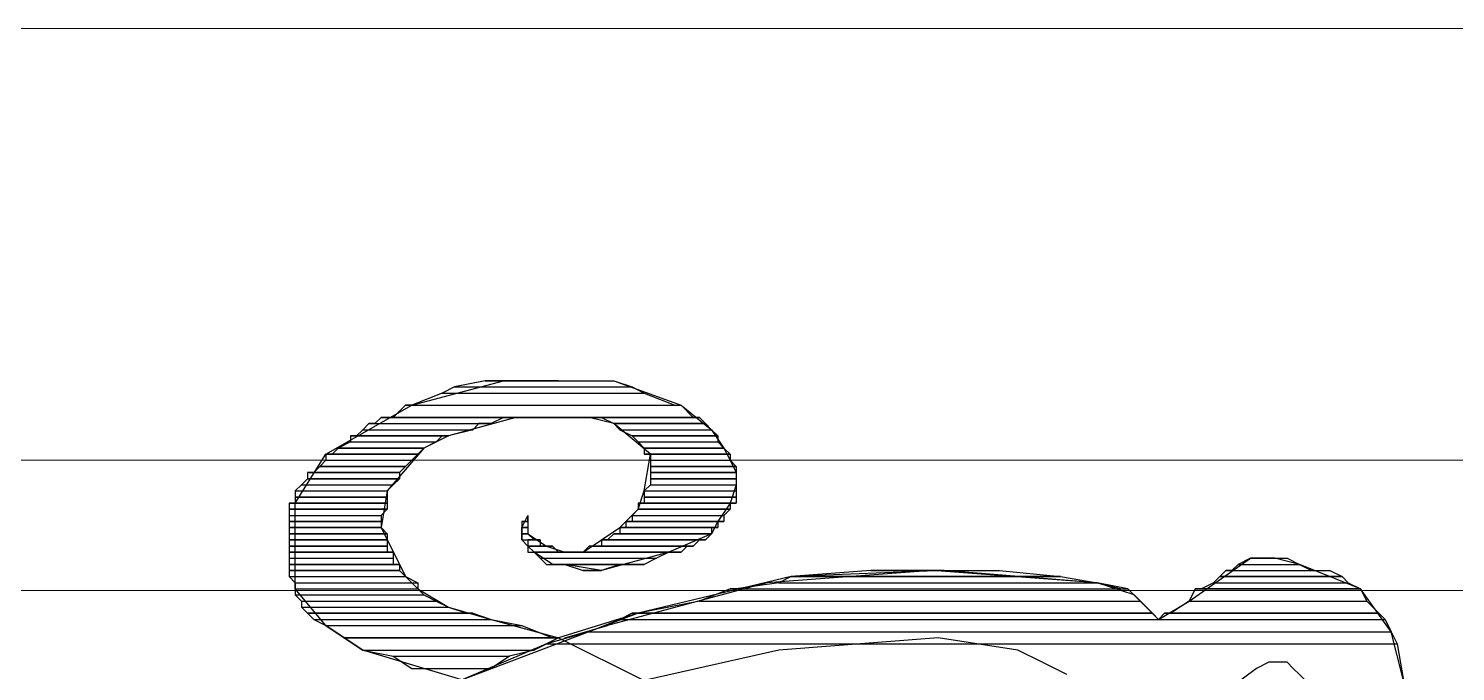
# Model space of a CAD drawing. Header units: millimetres. Extents: x 210628 to 232146, y -111309 to -91563.
# Drawn here: x 217866.45 to 217916.02, y -106372.3 to -106349.96 of the extents above; entities that cross this region are included whole.
import ezdxf

# ---------------------------------------------------------------- set-up
doc = ezdxf.new("R2010")
doc.units = ezdxf.units.MM
for name, color, linetype, lineweight in [('ahsap gor', 24, 'Continuous', 20), ('KP', 167, 'Continuous', 30), ('t_görünüş', 45, 'Continuous', 25), ('t_tarama', 253, 'Continuous', 5), ('ölçü', 251, 'Continuous', 5)]:
    doc.layers.add(name, color=color, linetype=linetype, lineweight=lineweight)

# ---------------------------------------------------------------- blocks, each defined once
blk = doc.blocks.new('logolutabela')
at = {"layer": 't_görünüş'}
for points in [[(287.13, 36.034), (281.455, 37.735), (279.753, 38.87), (278.334, 40.573), (278.334, 44.546), (279.753, 46.815), (283.726, 49.085), (287.981, 50.22), (293.088, 50.22), (296.209, 49.085), (297.628, 47.95), (298.195, 47.098), (298.479, 46.531), (298.763, 45.963), (298.763, 45.397), (298.479, 44.546), (297.912, 43.694), (297.628, 43.127), (295.641, 42.275), (292.52, 41.424), (290.819, 41.708), (290.251, 41.708), (289.4, 42.275), (289.116, 42.559), (288.832, 42.843), (288.832, 43.41), (289.116, 43.978), (289.116, 43.127), (289.967, 42.559), (290.819, 42.275), (291.67, 42.275), (293.371, 43.41), (294.223, 44.262), (294.506, 45.113), (294.79, 46.815), (293.088, 48.233), (291.954, 48.517), (288.548, 48.517), (285.427, 47.666), (284.292, 47.098), (282.59, 45.113), (282.307, 43.41), (283.442, 41.14), (284.008, 40.573), (285.427, 39.722), (287.413, 39.154), (290.535, 38.303), (294.506, 36.317)], [(285.143, 49.652), (283.726, 49.085), (295.925, 49.085)], [(285.711, 49.936), (285.143, 49.652), (294.506, 49.652)], [(285.143, 49.652), (294.506, 49.652), (295.925, 49.085)], [(287.13, 50.22), (285.711, 49.936), (293.939, 49.936)], [(285.711, 49.936), (293.939, 49.936), (294.506, 49.652)], [(287.981, 50.22), (287.13, 50.22), (293.088, 50.22)], [(287.13, 50.22), (293.088, 50.22), (293.939, 49.936)], [(290.535, 50.22), (287.981, 50.22), (291.102, 50.22)], [(287.981, 50.22), (293.088, 50.22)], [(283.442, 49.085), (282.874, 48.517), (296.776, 48.517)], [(283.726, 49.085), (283.442, 49.085), (296.209, 49.085)], [(283.442, 49.085), (296.209, 49.085), (296.776, 48.517)], [(283.726, 49.085), (296.209, 49.085)], [(282.307, 48.517), (282.023, 48.233), (287.413, 48.233)], [(282.59, 48.517), (282.307, 48.517), (287.981, 48.517)], [(282.307, 48.517), (287.981, 48.517), (287.413, 48.233)], [(282.874, 48.517), (282.59, 48.517), (288.548, 48.517)], [(282.59, 48.517), (288.548, 48.517), (288.265, 48.517)], [(282.59, 48.517), (288.265, 48.517), (287.981, 48.517)], [(288.548, 48.517), (296.776, 48.517)], [(291.954, 48.517), (297.06, 48.517)], [(291.954, 48.517), (297.06, 48.517)], [(292.236, 48.517), (297.06, 48.517)], [(292.52, 48.517), (293.088, 48.233), (297.344, 48.233)], [(292.52, 48.517), (297.06, 48.517), (297.344, 48.233)], [(281.172, 47.666), (280.888, 47.666), (285.143, 47.666)], [(280.888, 47.666), (280.888, 47.382), (284.86, 47.382)], [(280.888, 47.666), (285.143, 47.666), (284.86, 47.382)], [(281.455, 47.95), (281.172, 47.666), (285.427, 47.666)], [(281.172, 47.666), (285.427, 47.666), (285.143, 47.666)], [(281.739, 48.233), (281.455, 47.95), (286.562, 47.95)], [(281.455, 47.95), (286.562, 47.95), (285.427, 47.666)], [(282.023, 48.233), (281.739, 48.233), (286.846, 48.233)], [(281.739, 48.233), (286.846, 48.233), (286.562, 47.95)], [(282.023, 48.233), (287.413, 48.233), (286.846, 48.233)], [(293.088, 48.233), (293.371, 47.95), (297.628, 47.95)], [(293.088, 48.233), (297.344, 48.233), (297.628, 47.95)], [(293.371, 47.95), (293.939, 47.666), (297.912, 47.666)], [(293.371, 47.95), (297.628, 47.95), (297.912, 47.666)], [(293.939, 47.666), (294.223, 47.382), (297.912, 47.382)], [(293.939, 47.666), (297.912, 47.666), (297.912, 47.382)], [(280.32, 47.098), (280.037, 46.815), (284.008, 46.815)], [(280.888, 47.382), (280.32, 47.098), (284.292, 47.098)], [(280.32, 47.098), (284.292, 47.098), (284.008, 46.815)], [(280.888, 47.382), (284.86, 47.382), (284.292, 47.098)], [(294.223, 47.382), (294.506, 47.098), (298.195, 47.098)], [(294.223, 47.382), (297.912, 47.382), (298.195, 47.098)], [(294.506, 47.098), (294.506, 46.815), (298.479, 46.815)], [(294.506, 47.098), (298.195, 47.098), (298.479, 46.815)], [(279.753, 46.531), (279.469, 46.247), (283.442, 46.247)], [(280.037, 46.815), (279.753, 46.815), (284.008, 46.815)], [(279.753, 46.815), (279.753, 46.531), (283.726, 46.531)], [(279.753, 46.815), (284.008, 46.815), (283.726, 46.531)], [(279.753, 46.531), (283.726, 46.531), (283.442, 46.247)], [(294.506, 46.815), (298.479, 46.815)], [(294.79, 46.815), (294.79, 46.531), (298.479, 46.531)], [(294.79, 46.815), (298.479, 46.815), (298.479, 46.531)], [(294.79, 46.531), (294.79, 46.247), (298.763, 46.247)], [(294.79, 46.531), (298.479, 46.531), (298.763, 46.247)], [(278.902, 45.679), (278.618, 45.397), (282.874, 45.397)], [(279.185, 45.963), (278.902, 45.963), (283.158, 45.963)], [(278.902, 45.963), (278.902, 45.679), (283.158, 45.679)], [(278.902, 45.963), (283.158, 45.963), (283.158, 45.679)], [(278.902, 45.679), (283.158, 45.679), (282.874, 45.397)], [(279.469, 46.247), (279.185, 45.963), (283.158, 45.963)], [(279.469, 46.247), (283.442, 46.247), (283.158, 45.963)], [(294.79, 46.247), (294.79, 45.963), (298.763, 45.963)], [(294.79, 46.247), (298.763, 46.247), (298.763, 45.963)], [(294.79, 45.963), (294.79, 45.679), (298.763, 45.679)], [(294.79, 45.963), (298.763, 45.963), (298.763, 45.679)], [(294.79, 45.679), (294.79, 45.397), (298.763, 45.397)], [(294.79, 45.679), (298.763, 45.679), (298.763, 45.397)], [(278.618, 45.397), (278.334, 45.113), (282.59, 45.113)], [(278.334, 45.113), (278.334, 44.829), (282.59, 44.829)], [(278.334, 45.113), (282.59, 45.113), (282.59, 44.829)], [(278.618, 45.397), (282.874, 45.397), (282.59, 45.113)], [(294.79, 45.397), (294.506, 45.113), (298.763, 45.113)], [(294.506, 45.113), (294.506, 44.829), (298.763, 44.829)], [(294.506, 45.113), (298.763, 45.113), (298.763, 44.829)], [(294.79, 45.397), (298.763, 45.397), (298.763, 45.113)], [(278.334, 44.546), (278.05, 44.546), (282.59, 44.546)], [(278.05, 44.546), (278.05, 44.262), (282.59, 44.262)], [(278.05, 44.546), (282.59, 44.546), (282.59, 44.262)], [(278.334, 44.829), (278.334, 44.546), (282.59, 44.546)], [(278.334, 44.829), (282.59, 44.829), (282.59, 44.546)], [(294.506, 44.546), (294.223, 44.546), (298.479, 44.546)], [(294.223, 44.546), (294.223, 44.262), (298.479, 44.262)], [(294.223, 44.546), (298.479, 44.546), (298.479, 44.262)], [(294.506, 44.829), (294.506, 44.546), (298.763, 44.546)], [(294.506, 44.829), (298.763, 44.829), (298.763, 44.546)], [(294.506, 44.546), (298.763, 44.546), (298.479, 44.546)], [(278.05, 44.262), (278.05, 43.978), (282.307, 43.978)], [(278.05, 44.262), (282.59, 44.262), (282.307, 43.978)], [(278.05, 43.978), (278.05, 43.694), (282.307, 43.694)], [(278.05, 43.978), (282.307, 43.978), (282.307, 43.694)], [(278.05, 43.694), (278.05, 43.41), (282.307, 43.41)], [(278.05, 43.694), (282.307, 43.694), (282.307, 43.41)], [(288.832, 43.694), (288.832, 43.41), (289.116, 43.41)], [(288.832, 43.694), (289.116, 43.694), (289.116, 43.41)], [(289.116, 43.694), (289.116, 43.694)], [(289.116, 43.694), (289.116, 43.694)], [(289.116, 43.694), (289.116, 43.694)], [(289.116, 43.694), (289.116, 43.694)], [(289.116, 43.694), (289.116, 43.694)], [(289.116, 43.694), (289.116, 43.694)], [(289.116, 43.694), (289.116, 43.694)], [(289.116, 43.694), (289.116, 43.694)], [(289.116, 43.694), (289.116, 43.694)], [(293.939, 43.694), (293.655, 43.694), (297.912, 43.694)], [(293.655, 43.694), (293.655, 43.41), (297.912, 43.41)], [(293.655, 43.694), (297.912, 43.694), (297.912, 43.41)], [(294.223, 44.262), (293.939, 43.978), (298.195, 43.978)], [(293.939, 43.978), (293.939, 43.694), (298.195, 43.694)], [(293.939, 43.978), (298.195, 43.978), (298.195, 43.694)], [(293.939, 43.694), (298.195, 43.694), (297.912, 43.694)], [(294.223, 44.262), (298.479, 44.262), (298.195, 43.978)], [(278.05, 43.41), (278.05, 43.127), (282.59, 43.127)], [(278.05, 43.41), (282.307, 43.41), (282.59, 43.127)], [(278.05, 43.127), (278.05, 42.843), (282.59, 42.843)], [(278.05, 43.127), (282.59, 43.127), (282.59, 42.843)], [(288.832, 43.41), (288.832, 43.127), (289.116, 43.127)], [(288.832, 43.41), (289.116, 43.41), (289.116, 43.127)], [(288.832, 43.127), (288.832, 42.843), (289.4, 42.843)], [(288.832, 43.127), (289.116, 43.127), (289.4, 42.843)], [(293.088, 43.127), (292.804, 42.843), (297.344, 42.843)], [(293.371, 43.127), (293.088, 43.127), (297.628, 43.127)], [(293.088, 43.127), (297.628, 43.127), (297.344, 42.843)], [(293.655, 43.41), (293.371, 43.41), (297.628, 43.41)], [(293.371, 43.41), (293.371, 43.127), (297.628, 43.127)], [(293.371, 43.41), (297.628, 43.41), (297.628, 43.127)], [(293.655, 43.41), (297.912, 43.41), (297.628, 43.41)], [(278.05, 42.843), (278.05, 42.559), (282.59, 42.559)], [(278.05, 42.843), (282.59, 42.843), (282.59, 42.559)], [(278.05, 42.559), (278.05, 42.275), (282.59, 42.275)], [(278.05, 42.559), (282.59, 42.559), (282.59, 42.275)], [(288.832, 42.843), (289.683, 42.843)], [(288.832, 42.843), (289.683, 42.843)], [(289.116, 42.843), (289.116, 42.559), (289.683, 42.559)], [(289.116, 42.843), (289.683, 42.843), (289.683, 42.559)], [(289.116, 42.559), (289.967, 42.559)], [(289.116, 42.559), (290.251, 42.559)], [(289.116, 42.559), (289.116, 42.275), (290.535, 42.275)], [(289.116, 42.559), (290.251, 42.559), (290.535, 42.275)], [(291.954, 42.559), (291.67, 42.275), (296.209, 42.275)], [(292.236, 42.559), (291.954, 42.559), (296.493, 42.559)], [(291.954, 42.559), (296.493, 42.559), (296.209, 42.275)], [(292.52, 42.559), (292.236, 42.559), (296.776, 42.559)], [(292.236, 42.559), (296.776, 42.559), (296.493, 42.559)], [(292.804, 42.843), (292.52, 42.843), (297.06, 42.843)], [(292.52, 42.843), (292.52, 42.559), (296.776, 42.559)], [(292.52, 42.843), (297.06, 42.843), (296.776, 42.559)], [(292.804, 42.843), (297.344, 42.843), (297.06, 42.843)], [(278.05, 42.275), (282.874, 42.275)], [(278.05, 42.275), (278.05, 41.992), (282.874, 41.992)], [(278.05, 42.275), (282.874, 42.275), (282.874, 41.992)], [(278.05, 41.992), (278.05, 41.708), (282.874, 41.708)], [(278.05, 41.992), (282.874, 41.992), (282.874, 41.708)], [(278.05, 41.708), (283.158, 41.708)], [(278.05, 41.708), (278.05, 41.424), (283.158, 41.424)], [(278.05, 41.708), (283.158, 41.708), (283.158, 41.424)], [(289.116, 42.275), (290.819, 42.275)], [(289.116, 42.275), (290.819, 42.275)], [(289.4, 42.275), (291.386, 42.275)], [(289.4, 42.275), (296.209, 42.275), (295.925, 42.275)], [(289.4, 42.275), (295.925, 42.275), (295.641, 42.275)], [(289.4, 42.275), (289.683, 41.992), (295.074, 41.992)], [(289.4, 42.275), (295.641, 42.275), (295.074, 41.992)], [(289.683, 41.992), (289.967, 41.708), (294.506, 41.708)], [(289.683, 41.992), (295.074, 41.992), (294.506, 41.708)], [(289.967, 41.708), (294.223, 41.708)], [(289.967, 41.708), (294.506, 41.708), (294.223, 41.708)], [(290.535, 41.708), (294.223, 41.708), (293.939, 41.708)], [(290.535, 41.708), (293.371, 41.708)], [(290.535, 41.708), (293.939, 41.708), (293.371, 41.708)], [(290.819, 41.708), (291.67, 41.424), (292.52, 41.424)], [(290.819, 41.708), (293.371, 41.708), (292.52, 41.424)], [(291.67, 42.275), (291.386, 42.275), (296.209, 42.275)], [(318.055, 39.438), (318.339, 39.154), (319.758, 40.005), (322.596, 41.992)], [(318.055, 39.438), (318.339, 39.154), (319.758, 40.005), (322.596, 41.992)], [(318.339, 39.154), (319.758, 40.005), (322.596, 41.992)], [(322.028, 41.708), (321.744, 41.424), (325.432, 41.424)], [(322.596, 41.992), (322.028, 41.708), (324.866, 41.708)], [(322.028, 41.708), (324.866, 41.708), (325.432, 41.424)], [(323.731, 41.992), (322.596, 41.992), (324.298, 41.992)], [(322.596, 41.992), (324.298, 41.992), (324.866, 41.708)], [(324.866, 41.708), (323.731, 41.992), (322.596, 41.992)], [(324.866, 41.708), (323.731, 41.992), (322.596, 41.992)], [(324.866, 41.708), (323.731, 41.992), (322.596, 41.992)], [(327.702, 40.573), (324.866, 41.708)], [(327.702, 40.573), (324.866, 41.708)], [(327.702, 40.573), (324.866, 41.708)], [(278.05, 41.424), (278.05, 41.14), (283.442, 41.14)], [(278.05, 41.424), (283.158, 41.424), (283.442, 41.14)], [(278.05, 41.14), (278.334, 40.857), (284.008, 40.857)], [(278.05, 41.14), (283.442, 41.14), (284.008, 40.857)], [(315.503, 40.857), (307.842, 41.424), (300.182, 40.857), (292.804, 38.87)], [(315.503, 40.857), (308.41, 41.424), (301.316, 41.14), (294.223, 39.438)], [(315.503, 40.857), (308.41, 41.424), (301.316, 41.14), (294.223, 39.438)], [(301.316, 41.14), (300.748, 40.857), (315.503, 40.857)], [(305.005, 41.424), (301.316, 41.14), (313.8, 41.14)], [(301.316, 41.14), (313.8, 41.14), (315.503, 40.857)], [(308.41, 41.424), (305.005, 41.424), (310.962, 41.424)], [(305.005, 41.424), (310.962, 41.424), (313.8, 41.14)], [(321.177, 41.14), (320.893, 40.857), (327.135, 40.857)], [(321.461, 41.424), (321.177, 41.14), (326.851, 41.14)], [(321.177, 41.14), (326.851, 41.14), (327.135, 40.857)], [(321.744, 41.424), (321.461, 41.424), (326.284, 41.424)], [(321.461, 41.424), (326.284, 41.424), (326.851, 41.14)], [(321.744, 41.424), (326.284, 41.424)], [(278.334, 40.857), (278.334, 40.573), (284.008, 40.573)], [(278.334, 40.857), (284.008, 40.857), (284.008, 40.573)], [(278.334, 40.573), (278.334, 40.289), (284.292, 40.289)], [(278.334, 40.573), (284.008, 40.573), (284.292, 40.289)], [(298.479, 40.573), (297.06, 40.005), (317.488, 40.005)], [(298.763, 40.573), (298.479, 40.573), (316.92, 40.573)], [(298.479, 40.573), (316.92, 40.573), (317.488, 40.005)], [(300.748, 40.857), (298.763, 40.573), (316.638, 40.573)], [(298.763, 40.573), (316.92, 40.573)], [(300.748, 40.857), (315.503, 40.857), (316.638, 40.573)], [(318.055, 39.438), (316.92, 40.573), (315.503, 40.857)], [(318.055, 39.438), (316.92, 40.573), (315.503, 40.857)], [(318.339, 39.154), (317.204, 40.289), (315.503, 40.857)], [(320.042, 40.573), (319.758, 40.005), (327.986, 40.005)], [(320.326, 40.573), (320.042, 40.573), (327.702, 40.573)], [(320.042, 40.573), (327.702, 40.573), (327.986, 40.005)], [(320.893, 40.857), (320.326, 40.573), (327.702, 40.573)], [(320.893, 40.857), (327.135, 40.857), (327.702, 40.573)], [(329.689, 36.317), (329.121, 38.586), (327.702, 40.573)], [(329.689, 36.317), (329.121, 38.586), (327.702, 40.573)], [(329.689, 36.317), (329.121, 38.586), (327.702, 40.573)], [(278.334, 40.289), (278.618, 40.005), (284.86, 40.005)], [(278.334, 40.289), (284.292, 40.289), (284.86, 40.005)], [(278.618, 40.005), (278.618, 39.722), (285.427, 39.722)], [(278.618, 40.005), (284.86, 40.005), (285.427, 39.722)], [(278.618, 39.722), (278.902, 39.438), (286.278, 39.438)], [(278.618, 39.722), (285.427, 39.722), (286.278, 39.438)], [(297.06, 40.005), (294.223, 39.438), (318.055, 39.438)], [(297.06, 40.005), (317.488, 40.005), (318.055, 39.438)], [(319.758, 40.005), (318.907, 39.438), (328.554, 39.438)], [(319.758, 40.005), (327.986, 40.005), (328.554, 39.438)], [(278.902, 39.438), (286.562, 39.438)], [(278.902, 39.438), (279.185, 39.154), (287.413, 39.154)], [(278.902, 39.438), (286.562, 39.438), (287.413, 39.154)], [(279.185, 39.154), (279.753, 38.87), (288.832, 38.87)], [(279.185, 39.154), (287.413, 39.154), (288.832, 38.87)], [(294.223, 39.438), (285.995, 36.317)], [(294.223, 39.438), (290.535, 38.303)], [(293.371, 39.154), (291.954, 38.586), (329.121, 38.586)], [(293.939, 39.438), (293.371, 39.154), (318.339, 39.154)], [(293.371, 39.154), (328.837, 39.154), (329.121, 38.586)], [(294.223, 39.438), (293.939, 39.438), (318.055, 39.438)], [(293.939, 39.438), (318.055, 39.438), (318.339, 39.154)], [(318.623, 39.438), (318.339, 39.154), (328.837, 39.154)], [(318.907, 39.438), (318.623, 39.438), (328.554, 39.438)], [(318.623, 39.438), (328.554, 39.438), (328.837, 39.154)], [(279.753, 38.87), (280.604, 38.303), (290.251, 38.303)], [(279.753, 38.87), (288.832, 38.87), (290.251, 38.303)], [(291.954, 38.586), (289.967, 38.019), (329.405, 38.019)], [(290.819, 38.303), (292.804, 38.87)], [(291.954, 38.586), (329.121, 38.586), (329.405, 38.019)], [(314.084, 36.601), (312.949, 37.169), (311.814, 37.735), (308.126, 38.303), (300.748, 37.735), (294.506, 36.317)], [(280.604, 38.303), (290.535, 38.303)], [(280.604, 38.303), (281.455, 37.735), (289.4, 37.735)], [(280.604, 38.303), (290.535, 38.303), (289.4, 37.735)], [(281.455, 37.735), (282.874, 37.453), (288.265, 37.453)], [(281.455, 37.735), (289.4, 37.735), (288.265, 37.453)], [(289.967, 38.019), (285.995, 36.317), (329.689, 36.317)], [(289.967, 38.019), (329.405, 38.019), (329.689, 36.317)], [(282.874, 37.453), (283.726, 36.885), (287.413, 36.885)], [(282.874, 37.453), (288.265, 37.453), (287.413, 36.885)], [(322.879, 36.885), (321.744, 36.034), (320.609, 34.331), (320.609, 34.047), (321.461, 27.238), (324.014, 30.642), (325.148, 32.629), (325.432, 34.331), (325.432, 35.75), (325.148, 36.317), (324.866, 36.601), (324.582, 36.885), (324.298, 37.169), (323.447, 37.169), (322.879, 36.885)], [(283.726, 36.885), (287.413, 36.885), (285.995, 36.317)]]:
    blk.add_lwpolyline(points, dxfattribs=at)
for points, knots in [([(282.59, 48.517), (282.59, 48.517), (288.265, 48.517), (288.265, 48.517), (288.265, 48.517), (282.59, 48.517), (282.59, 48.517)], [0, 0, 0, 0, 1, 1, 1, 2, 2, 2, 2]), ([(282.874, 48.517), (282.874, 48.517), (288.548, 48.517), (288.548, 48.517), (288.548, 48.517), (282.874, 48.517), (282.874, 48.517)], [0, 0, 0, 0, 1, 1, 1, 2, 2, 2, 2]), ([(288.548, 48.517), (288.548, 48.517), (296.776, 48.517), (296.776, 48.517), (296.776, 48.517), (288.548, 48.517), (288.548, 48.517)], [0, 0, 0, 0, 1, 1, 1, 2, 2, 2, 2]), ([(292.236, 48.517), (292.236, 48.517), (297.06, 48.517), (297.06, 48.517), (297.06, 48.517), (292.236, 48.517), (292.236, 48.517)], [0, 0, 0, 0, 1, 1, 1, 2, 2, 2, 2]), ([(281.172, 47.666), (281.172, 47.666), (285.427, 47.666), (285.427, 47.666), (285.427, 47.666), (281.172, 47.666), (281.172, 47.666)], [0, 0, 0, 0, 1, 1, 1, 2, 2, 2, 2]), ([(281.172, 47.666), (281.172, 47.666), (285.427, 47.666), (285.427, 47.666), (285.427, 47.666), (281.172, 47.666), (281.172, 47.666)], [0, 0, 0, 0, 1, 1, 1, 2, 2, 2, 2]), ([(293.088, 48.233), (293.088, 48.233), (297.344, 48.233), (297.344, 48.233), (297.344, 48.233), (293.088, 48.233), (293.088, 48.233)], [0, 0, 0, 0, 1, 1, 1, 2, 2, 2, 2]), ([(293.088, 48.233), (293.088, 48.233), (297.344, 48.233), (297.344, 48.233), (297.344, 48.233), (293.088, 48.233), (293.088, 48.233)], [0, 0, 0, 0, 1, 1, 1, 2, 2, 2, 2]), ([(293.939, 47.666), (293.939, 47.666), (297.912, 47.666), (297.912, 47.666), (297.912, 47.666), (293.939, 47.666), (293.939, 47.666)], [0, 0, 0, 0, 1, 1, 1, 2, 2, 2, 2]), ([(293.939, 47.666), (293.939, 47.666), (297.912, 47.666), (297.912, 47.666), (297.912, 47.666), (293.939, 47.666), (293.939, 47.666)], [0, 0, 0, 0, 1, 1, 1, 2, 2, 2, 2]), ([(293.939, 47.666), (293.939, 47.666), (297.912, 47.666), (297.912, 47.666), (297.912, 47.666), (293.939, 47.666), (293.939, 47.666)], [0, 0, 0, 0, 1, 1, 1, 2, 2, 2, 2]), ([(293.939, 47.666), (293.939, 47.666), (297.912, 47.666), (297.912, 47.666), (297.912, 47.666), (293.939, 47.666), (293.939, 47.666)], [0, 0, 0, 0, 1, 1, 1, 2, 2, 2, 2]), ([(280.32, 47.098), (280.32, 47.098), (284.292, 47.098), (284.292, 47.098), (284.292, 47.098), (280.32, 47.098), (280.32, 47.098)], [0, 0, 0, 0, 1, 1, 1, 2, 2, 2, 2]), ([(280.32, 47.098), (280.32, 47.098), (284.292, 47.098), (284.292, 47.098), (284.292, 47.098), (280.32, 47.098), (280.32, 47.098)], [0, 0, 0, 0, 1, 1, 1, 2, 2, 2, 2]), ([(294.506, 47.098), (294.506, 47.098), (298.195, 47.098), (298.195, 47.098), (298.195, 47.098), (294.506, 47.098), (294.506, 47.098)], [0, 0, 0, 0, 1, 1, 1, 2, 2, 2, 2]), ([(294.506, 47.098), (294.506, 47.098), (298.195, 47.098), (298.195, 47.098), (298.195, 47.098), (294.506, 47.098), (294.506, 47.098)], [0, 0, 0, 0, 1, 1, 1, 2, 2, 2, 2]), ([(280.037, 46.815), (280.037, 46.815), (284.008, 46.815), (284.008, 46.815), (284.008, 46.815), (280.037, 46.815), (280.037, 46.815)], [0, 0, 0, 0, 1, 1, 1, 2, 2, 2, 2]), ([(280.037, 46.815), (280.037, 46.815), (284.008, 46.815), (284.008, 46.815), (284.008, 46.815), (280.037, 46.815), (280.037, 46.815)], [0, 0, 0, 0, 1, 1, 1, 2, 2, 2, 2]), ([(280.037, 46.815), (280.037, 46.815), (284.008, 46.815), (284.008, 46.815), (284.008, 46.815), (280.037, 46.815), (280.037, 46.815)], [0, 0, 0, 0, 1, 1, 1, 2, 2, 2, 2]), ([(294.506, 46.815), (294.506, 46.815), (298.479, 46.815), (298.479, 46.815), (298.479, 46.815), (294.506, 46.815), (294.506, 46.815)], [0, 0, 0, 0, 1, 1, 1, 2, 2, 2, 2]), ([(294.79, 46.815), (294.79, 46.815), (298.479, 46.815), (298.479, 46.815), (298.479, 46.815), (294.79, 46.815), (294.79, 46.815)], [0, 0, 0, 0, 1, 1, 1, 2, 2, 2, 2]), ([(294.79, 46.815), (294.79, 46.815), (298.479, 46.815), (298.479, 46.815), (298.479, 46.815), (294.79, 46.815), (294.79, 46.815)], [0, 0, 0, 0, 1, 1, 1, 2, 2, 2, 2]), ([(278.902, 45.679), (278.902, 45.679), (283.158, 45.679), (283.158, 45.679), (283.158, 45.679), (278.902, 45.679), (278.902, 45.679)], [0, 0, 0, 0, 1, 1, 1, 2, 2, 2, 2]), ([(278.902, 45.679), (278.902, 45.679), (283.158, 45.679), (283.158, 45.679), (283.158, 45.679), (278.902, 45.679), (278.902, 45.679)], [0, 0, 0, 0, 1, 1, 1, 2, 2, 2, 2]), ([(279.185, 45.963), (279.185, 45.963), (283.158, 45.963), (283.158, 45.963), (283.158, 45.963), (279.185, 45.963), (279.185, 45.963)], [0, 0, 0, 0, 1, 1, 1, 2, 2, 2, 2]), ([(279.469, 46.247), (279.469, 46.247), (283.442, 46.247), (283.442, 46.247), (283.442, 46.247), (279.469, 46.247), (279.469, 46.247)], [0, 0, 0, 0, 1, 1, 1, 2, 2, 2, 2]), ([(279.469, 46.247), (279.469, 46.247), (283.442, 46.247), (283.442, 46.247), (283.442, 46.247), (279.469, 46.247), (279.469, 46.247)], [0, 0, 0, 0, 1, 1, 1, 2, 2, 2, 2]), ([(294.79, 46.247), (294.79, 46.247), (298.763, 46.247), (298.763, 46.247), (298.763, 46.247), (294.79, 46.247), (294.79, 46.247)], [0, 0, 0, 0, 1, 1, 1, 2, 2, 2, 2]), ([(294.79, 46.247), (294.79, 46.247), (298.763, 46.247), (298.763, 46.247), (298.763, 46.247), (294.79, 46.247), (294.79, 46.247)], [0, 0, 0, 0, 1, 1, 1, 2, 2, 2, 2]), ([(294.79, 45.963), (294.79, 45.963), (298.763, 45.963), (298.763, 45.963), (298.763, 45.963), (294.79, 45.963), (294.79, 45.963)], [0, 0, 0, 0, 1, 1, 1, 2, 2, 2, 2]), ([(294.79, 45.963), (294.79, 45.963), (298.763, 45.963), (298.763, 45.963), (298.763, 45.963), (294.79, 45.963), (294.79, 45.963)], [0, 0, 0, 0, 1, 1, 1, 2, 2, 2, 2]), ([(294.79, 45.679), (294.79, 45.679), (298.763, 45.679), (298.763, 45.679), (298.763, 45.679), (294.79, 45.679), (294.79, 45.679)], [0, 0, 0, 0, 1, 1, 1, 2, 2, 2, 2]), ([(294.79, 45.679), (294.79, 45.679), (298.763, 45.679), (298.763, 45.679), (298.763, 45.679), (294.79, 45.679), (294.79, 45.679)], [0, 0, 0, 0, 1, 1, 1, 2, 2, 2, 2]), ([(278.334, 44.829), (278.334, 44.829), (282.59, 44.829), (282.59, 44.829), (282.59, 44.829), (278.334, 44.829), (278.334, 44.829)], [0, 0, 0, 0, 1, 1, 1, 2, 2, 2, 2]), ([(278.334, 44.829), (278.334, 44.829), (282.59, 44.829), (282.59, 44.829), (282.59, 44.829), (278.334, 44.829), (278.334, 44.829)], [0, 0, 0, 0, 1, 1, 1, 2, 2, 2, 2]), ([(278.334, 44.829), (278.334, 44.829), (282.59, 44.829), (282.59, 44.829), (282.59, 44.829), (278.334, 44.829), (278.334, 44.829)], [0, 0, 0, 0, 1, 1, 1, 2, 2, 2, 2]), ([(278.334, 44.829), (278.334, 44.829), (282.59, 44.829), (282.59, 44.829), (282.59, 44.829), (278.334, 44.829), (278.334, 44.829)], [0, 0, 0, 0, 1, 1, 1, 2, 2, 2, 2]), ([(278.334, 44.546), (278.334, 44.546), (282.59, 44.546), (282.59, 44.546), (282.59, 44.546), (278.334, 44.546), (278.334, 44.546)], [0, 0, 0, 0, 1, 1, 1, 2, 2, 2, 2]), ([(278.334, 44.546), (278.334, 44.546), (282.59, 44.546), (282.59, 44.546), (282.59, 44.546), (278.334, 44.546), (278.334, 44.546)], [0, 0, 0, 0, 1, 1, 1, 2, 2, 2, 2]), ([(278.334, 44.546), (278.334, 44.546), (282.59, 44.546), (282.59, 44.546), (282.59, 44.546), (278.334, 44.546), (278.334, 44.546)], [0, 0, 0, 0, 1, 1, 1, 2, 2, 2, 2]), ([(294.506, 44.829), (294.506, 44.829), (298.763, 44.829), (298.763, 44.829), (298.763, 44.829), (294.506, 44.829), (294.506, 44.829)], [0, 0, 0, 0, 1, 1, 1, 2, 2, 2, 2]), ([(294.506, 44.829), (294.506, 44.829), (298.763, 44.829), (298.763, 44.829), (298.763, 44.829), (294.506, 44.829), (294.506, 44.829)], [0, 0, 0, 0, 1, 1, 1, 2, 2, 2, 2]), ([(294.506, 44.829), (294.506, 44.829), (298.763, 44.829), (298.763, 44.829), (298.763, 44.829), (294.506, 44.829), (294.506, 44.829)], [0, 0, 0, 0, 1, 1, 1, 2, 2, 2, 2]), ([(294.506, 44.829), (294.506, 44.829), (298.763, 44.829), (298.763, 44.829), (298.763, 44.829), (294.506, 44.829), (294.506, 44.829)], [0, 0, 0, 0, 1, 1, 1, 2, 2, 2, 2]), ([(294.506, 44.546), (294.506, 44.546), (298.479, 44.546), (298.479, 44.546), (298.479, 44.546), (294.506, 44.546), (294.506, 44.546)], [0, 0, 0, 0, 1, 1, 1, 2, 2, 2, 2]), ([(294.506, 44.546), (294.506, 44.546), (298.479, 44.546), (298.479, 44.546), (298.479, 44.546), (294.506, 44.546), (294.506, 44.546)], [0, 0, 0, 0, 1, 1, 1, 2, 2, 2, 2]), ([(278.05, 44.262), (278.05, 44.262), (282.59, 44.262), (282.59, 44.262), (282.59, 44.262), (278.05, 44.262), (278.05, 44.262)], [0, 0, 0, 0, 1, 1, 1, 2, 2, 2, 2]), ([(278.05, 44.262), (278.05, 44.262), (282.59, 44.262), (282.59, 44.262), (282.59, 44.262), (278.05, 44.262), (278.05, 44.262)], [0, 0, 0, 0, 1, 1, 1, 2, 2, 2, 2]), ([(278.05, 44.262), (278.05, 44.262), (282.59, 44.262), (282.59, 44.262), (282.59, 44.262), (278.05, 44.262), (278.05, 44.262)], [0, 0, 0, 0, 1, 1, 1, 2, 2, 2, 2]), ([(278.05, 44.262), (278.05, 44.262), (282.59, 44.262), (282.59, 44.262), (282.59, 44.262), (278.05, 44.262), (278.05, 44.262)], [0, 0, 0, 0, 1, 1, 1, 2, 2, 2, 2]), ([(278.05, 43.694), (278.05, 43.694), (282.307, 43.694), (282.307, 43.694), (282.307, 43.694), (278.05, 43.694), (278.05, 43.694)], [0, 0, 0, 0, 1, 1, 1, 2, 2, 2, 2]), ([(278.05, 43.694), (278.05, 43.694), (282.307, 43.694), (282.307, 43.694), (282.307, 43.694), (278.05, 43.694), (278.05, 43.694)], [0, 0, 0, 0, 1, 1, 1, 2, 2, 2, 2]), ([(278.05, 43.694), (278.05, 43.694), (282.307, 43.694), (282.307, 43.694), (282.307, 43.694), (278.05, 43.694), (278.05, 43.694)], [0, 0, 0, 0, 1, 1, 1, 2, 2, 2, 2]), ([(278.05, 43.694), (278.05, 43.694), (282.307, 43.694), (282.307, 43.694), (282.307, 43.694), (278.05, 43.694), (278.05, 43.694)], [0, 0, 0, 0, 1, 1, 1, 2, 2, 2, 2]), ([(278.05, 43.694), (278.05, 43.694), (282.307, 43.694), (282.307, 43.694), (282.307, 43.694), (278.05, 43.694), (278.05, 43.694)], [0, 0, 0, 0, 1, 1, 1, 2, 2, 2, 2]), ([(278.05, 43.694), (278.05, 43.694), (282.307, 43.694), (282.307, 43.694), (282.307, 43.694), (278.05, 43.694), (278.05, 43.694)], [0, 0, 0, 0, 1, 1, 1, 2, 2, 2, 2]), ([(278.05, 43.694), (278.05, 43.694), (282.307, 43.694), (282.307, 43.694), (282.307, 43.694), (278.05, 43.694), (278.05, 43.694)], [0, 0, 0, 0, 1, 1, 1, 2, 2, 2, 2]), ([(278.05, 43.694), (278.05, 43.694), (282.307, 43.694), (282.307, 43.694), (282.307, 43.694), (278.05, 43.694), (278.05, 43.694)], [0, 0, 0, 0, 1, 1, 1, 2, 2, 2, 2]), ([(278.05, 43.694), (278.05, 43.694), (282.307, 43.694), (282.307, 43.694), (282.307, 43.694), (278.05, 43.694), (278.05, 43.694)], [0, 0, 0, 0, 1, 1, 1, 2, 2, 2, 2]), ([(278.05, 43.694), (278.05, 43.694), (282.307, 43.694), (282.307, 43.694), (282.307, 43.694), (278.05, 43.694), (278.05, 43.694)], [0, 0, 0, 0, 1, 1, 1, 2, 2, 2, 2]), ([(278.05, 43.694), (278.05, 43.694), (282.307, 43.694), (282.307, 43.694), (282.307, 43.694), (278.05, 43.694), (278.05, 43.694)], [0, 0, 0, 0, 1, 1, 1, 2, 2, 2, 2]), ([(278.05, 43.694), (278.05, 43.694), (282.307, 43.694), (282.307, 43.694), (282.307, 43.694), (278.05, 43.694), (278.05, 43.694)], [0, 0, 0, 0, 1, 1, 1, 2, 2, 2, 2]), ([(288.832, 43.694), (288.832, 43.694), (289.116, 43.694), (289.116, 43.694), (289.116, 43.694), (288.832, 43.694), (288.832, 43.694)], [0, 0, 0, 0, 1, 1, 1, 2, 2, 2, 2]), ([(288.832, 43.694), (288.832, 43.694), (289.116, 43.694), (289.116, 43.694), (289.116, 43.694), (288.832, 43.694), (288.832, 43.694)], [0, 0, 0, 0, 1, 1, 1, 2, 2, 2, 2]), ([(288.832, 43.694), (288.832, 43.694), (289.116, 43.694), (289.116, 43.694), (289.116, 43.694), (288.832, 43.694), (288.832, 43.694)], [0, 0, 0, 0, 1, 1, 1, 2, 2, 2, 2]), ([(289.116, 43.694), (289.116, 43.694), (289.116, 43.694), (289.116, 43.694), (289.116, 43.694), (289.116, 43.978), (289.116, 43.978), (289.116, 43.978), (289.116, 43.694), (289.116, 43.694)], [0, 0, 0, 0, 1, 1, 1, 2, 2, 2, 3, 3, 3, 3]), ([(293.655, 43.694), (293.655, 43.694), (297.912, 43.694), (297.912, 43.694), (297.912, 43.694), (293.655, 43.694), (293.655, 43.694)], [0, 0, 0, 0, 1, 1, 1, 2, 2, 2, 2]), ([(293.655, 43.694), (293.655, 43.694), (297.912, 43.694), (297.912, 43.694), (297.912, 43.694), (293.655, 43.694), (293.655, 43.694)], [0, 0, 0, 0, 1, 1, 1, 2, 2, 2, 2]), ([(293.655, 43.694), (293.655, 43.694), (297.912, 43.694), (297.912, 43.694), (297.912, 43.694), (293.655, 43.694), (293.655, 43.694)], [0, 0, 0, 0, 1, 1, 1, 2, 2, 2, 2]), ([(293.655, 43.694), (293.655, 43.694), (297.912, 43.694), (297.912, 43.694), (297.912, 43.694), (293.655, 43.694), (293.655, 43.694)], [0, 0, 0, 0, 1, 1, 1, 2, 2, 2, 2]), ([(293.655, 43.694), (293.655, 43.694), (297.912, 43.694), (297.912, 43.694), (297.912, 43.694), (293.655, 43.694), (293.655, 43.694)], [0, 0, 0, 0, 1, 1, 1, 2, 2, 2, 2]), ([(293.655, 43.694), (293.655, 43.694), (297.912, 43.694), (297.912, 43.694), (297.912, 43.694), (293.655, 43.694), (293.655, 43.694)], [0, 0, 0, 0, 1, 1, 1, 2, 2, 2, 2]), ([(293.655, 43.694), (293.655, 43.694), (297.912, 43.694), (297.912, 43.694), (297.912, 43.694), (293.655, 43.694), (293.655, 43.694)], [0, 0, 0, 0, 1, 1, 1, 2, 2, 2, 2]), ([(293.655, 43.694), (293.655, 43.694), (297.912, 43.694), (297.912, 43.694), (297.912, 43.694), (293.655, 43.694), (293.655, 43.694)], [0, 0, 0, 0, 1, 1, 1, 2, 2, 2, 2]), ([(293.939, 43.694), (293.939, 43.694), (298.195, 43.694), (298.195, 43.694), (298.195, 43.694), (293.939, 43.694), (293.939, 43.694)], [0, 0, 0, 0, 1, 1, 1, 2, 2, 2, 2]), ([(293.939, 43.694), (293.939, 43.694), (298.195, 43.694), (298.195, 43.694), (298.195, 43.694), (293.939, 43.694), (293.939, 43.694)], [0, 0, 0, 0, 1, 1, 1, 2, 2, 2, 2]), ([(294.223, 44.262), (294.223, 44.262), (298.479, 44.262), (298.479, 44.262), (298.479, 44.262), (294.223, 44.262), (294.223, 44.262)], [0, 0, 0, 0, 1, 1, 1, 2, 2, 2, 2]), ([(294.223, 44.262), (294.223, 44.262), (298.479, 44.262), (298.479, 44.262), (298.479, 44.262), (294.223, 44.262), (294.223, 44.262)], [0, 0, 0, 0, 1, 1, 1, 2, 2, 2, 2]), ([(294.223, 44.262), (294.223, 44.262), (298.479, 44.262), (298.479, 44.262), (298.479, 44.262), (294.223, 44.262), (294.223, 44.262)], [0, 0, 0, 0, 1, 1, 1, 2, 2, 2, 2]), ([(294.223, 44.262), (294.223, 44.262), (298.479, 44.262), (298.479, 44.262), (298.479, 44.262), (294.223, 44.262), (294.223, 44.262)], [0, 0, 0, 0, 1, 1, 1, 2, 2, 2, 2]), ([(278.05, 43.41), (278.05, 43.41), (282.307, 43.41), (282.307, 43.41), (282.307, 43.41), (278.05, 43.41), (278.05, 43.41)], [0, 0, 0, 0, 1, 1, 1, 2, 2, 2, 2]), ([(278.05, 43.41), (278.05, 43.41), (282.307, 43.41), (282.307, 43.41), (282.307, 43.41), (278.05, 43.41), (278.05, 43.41)], [0, 0, 0, 0, 1, 1, 1, 2, 2, 2, 2]), ([(278.05, 43.41), (278.05, 43.41), (282.307, 43.41), (282.307, 43.41), (282.307, 43.41), (278.05, 43.41), (278.05, 43.41)], [0, 0, 0, 0, 1, 1, 1, 2, 2, 2, 2]), ([(278.05, 43.41), (278.05, 43.41), (282.307, 43.41), (282.307, 43.41), (282.307, 43.41), (278.05, 43.41), (278.05, 43.41)], [0, 0, 0, 0, 1, 1, 1, 2, 2, 2, 2]), ([(278.05, 43.41), (278.05, 43.41), (282.307, 43.41), (282.307, 43.41), (282.307, 43.41), (278.05, 43.41), (278.05, 43.41)], [0, 0, 0, 0, 1, 1, 1, 2, 2, 2, 2]), ([(278.05, 43.41), (278.05, 43.41), (282.307, 43.41), (282.307, 43.41), (282.307, 43.41), (278.05, 43.41), (278.05, 43.41)], [0, 0, 0, 0, 1, 1, 1, 2, 2, 2, 2]), ([(278.05, 43.127), (278.05, 43.127), (282.59, 43.127), (282.59, 43.127), (282.59, 43.127), (278.05, 43.127), (278.05, 43.127)], [0, 0, 0, 0, 1, 1, 1, 2, 2, 2, 2]), ([(278.05, 43.127), (278.05, 43.127), (282.59, 43.127), (282.59, 43.127), (282.59, 43.127), (278.05, 43.127), (278.05, 43.127)], [0, 0, 0, 0, 1, 1, 1, 2, 2, 2, 2]), ([(278.05, 43.127), (278.05, 43.127), (282.59, 43.127), (282.59, 43.127), (282.59, 43.127), (278.05, 43.127), (278.05, 43.127)], [0, 0, 0, 0, 1, 1, 1, 2, 2, 2, 2]), ([(278.05, 43.127), (278.05, 43.127), (282.59, 43.127), (282.59, 43.127), (282.59, 43.127), (278.05, 43.127), (278.05, 43.127)], [0, 0, 0, 0, 1, 1, 1, 2, 2, 2, 2]), ([(278.05, 43.127), (278.05, 43.127), (282.59, 43.127), (282.59, 43.127), (282.59, 43.127), (278.05, 43.127), (278.05, 43.127)], [0, 0, 0, 0, 1, 1, 1, 2, 2, 2, 2]), ([(278.05, 43.127), (278.05, 43.127), (282.59, 43.127), (282.59, 43.127), (282.59, 43.127), (278.05, 43.127), (278.05, 43.127)], [0, 0, 0, 0, 1, 1, 1, 2, 2, 2, 2]), ([(288.832, 43.41), (288.832, 43.41), (289.116, 43.41), (289.116, 43.41), (289.116, 43.41), (288.832, 43.41), (288.832, 43.41)], [0, 0, 0, 0, 1, 1, 1, 2, 2, 2, 2]), ([(288.832, 43.41), (288.832, 43.41), (289.116, 43.41), (289.116, 43.41), (289.116, 43.41), (288.832, 43.41), (288.832, 43.41)], [0, 0, 0, 0, 1, 1, 1, 2, 2, 2, 2]), ([(288.832, 43.41), (288.832, 43.41), (289.116, 43.41), (289.116, 43.41), (289.116, 43.41), (288.832, 43.41), (288.832, 43.41)], [0, 0, 0, 0, 1, 1, 1, 2, 2, 2, 2]), ([(288.832, 43.41), (288.832, 43.41), (289.116, 43.41), (289.116, 43.41), (289.116, 43.41), (288.832, 43.41), (288.832, 43.41)], [0, 0, 0, 0, 1, 1, 1, 2, 2, 2, 2]), ([(288.832, 43.41), (288.832, 43.41), (289.116, 43.41), (289.116, 43.41), (289.116, 43.41), (288.832, 43.41), (288.832, 43.41)], [0, 0, 0, 0, 1, 1, 1, 2, 2, 2, 2]), ([(288.832, 43.41), (288.832, 43.41), (289.116, 43.41), (289.116, 43.41), (289.116, 43.41), (288.832, 43.41), (288.832, 43.41)], [0, 0, 0, 0, 1, 1, 1, 2, 2, 2, 2]), ([(288.832, 43.127), (288.832, 43.127), (289.116, 43.127), (289.116, 43.127), (289.116, 43.127), (288.832, 43.127), (288.832, 43.127)], [0, 0, 0, 0, 1, 1, 1, 2, 2, 2, 2]), ([(288.832, 43.127), (288.832, 43.127), (289.116, 43.127), (289.116, 43.127), (289.116, 43.127), (288.832, 43.127), (288.832, 43.127)], [0, 0, 0, 0, 1, 1, 1, 2, 2, 2, 2]), ([(288.832, 43.127), (288.832, 43.127), (289.116, 43.127), (289.116, 43.127), (289.116, 43.127), (288.832, 43.127), (288.832, 43.127)], [0, 0, 0, 0, 1, 1, 1, 2, 2, 2, 2]), ([(288.832, 43.127), (288.832, 43.127), (289.116, 43.127), (289.116, 43.127), (289.116, 43.127), (288.832, 43.127), (288.832, 43.127)], [0, 0, 0, 0, 1, 1, 1, 2, 2, 2, 2]), ([(288.832, 43.127), (288.832, 43.127), (289.116, 43.127), (289.116, 43.127), (289.116, 43.127), (288.832, 43.127), (288.832, 43.127)], [0, 0, 0, 0, 1, 1, 1, 2, 2, 2, 2]), ([(288.832, 43.127), (288.832, 43.127), (289.116, 43.127), (289.116, 43.127), (289.116, 43.127), (288.832, 43.127), (288.832, 43.127)], [0, 0, 0, 0, 1, 1, 1, 2, 2, 2, 2]), ([(293.088, 43.127), (293.088, 43.127), (297.628, 43.127), (297.628, 43.127), (297.628, 43.127), (293.088, 43.127), (293.088, 43.127)], [0, 0, 0, 0, 1, 1, 1, 2, 2, 2, 2]), ([(293.088, 43.127), (293.088, 43.127), (297.628, 43.127), (297.628, 43.127), (297.628, 43.127), (293.088, 43.127), (293.088, 43.127)], [0, 0, 0, 0, 1, 1, 1, 2, 2, 2, 2]), ([(293.088, 43.127), (293.088, 43.127), (297.628, 43.127), (297.628, 43.127), (297.628, 43.127), (293.088, 43.127), (293.088, 43.127)], [0, 0, 0, 0, 1, 1, 1, 2, 2, 2, 2]), ([(293.088, 43.127), (293.088, 43.127), (297.628, 43.127), (297.628, 43.127), (297.628, 43.127), (293.088, 43.127), (293.088, 43.127)], [0, 0, 0, 0, 1, 1, 1, 2, 2, 2, 2]), ([(293.371, 43.41), (293.371, 43.41), (297.628, 43.41), (297.628, 43.41), (297.628, 43.41), (293.371, 43.41), (293.371, 43.41)], [0, 0, 0, 0, 1, 1, 1, 2, 2, 2, 2]), ([(293.371, 43.41), (293.371, 43.41), (297.628, 43.41), (297.628, 43.41), (297.628, 43.41), (293.371, 43.41), (293.371, 43.41)], [0, 0, 0, 0, 1, 1, 1, 2, 2, 2, 2]), ([(293.371, 43.127), (293.371, 43.127), (297.628, 43.127), (297.628, 43.127), (297.628, 43.127), (293.371, 43.127), (293.371, 43.127)], [0, 0, 0, 0, 1, 1, 1, 2, 2, 2, 2]), ([(293.655, 43.41), (293.655, 43.41), (297.912, 43.41), (297.912, 43.41), (297.912, 43.41), (293.655, 43.41), (293.655, 43.41)], [0, 0, 0, 0, 1, 1, 1, 2, 2, 2, 2]), ([(293.655, 43.41), (293.655, 43.41), (297.912, 43.41), (297.912, 43.41), (297.912, 43.41), (293.655, 43.41), (293.655, 43.41)], [0, 0, 0, 0, 1, 1, 1, 2, 2, 2, 2]), ([(278.05, 42.843), (278.05, 42.843), (282.59, 42.843), (282.59, 42.843), (282.59, 42.843), (278.05, 42.843), (278.05, 42.843)], [0, 0, 0, 0, 1, 1, 1, 2, 2, 2, 2]), ([(278.05, 42.843), (278.05, 42.843), (282.59, 42.843), (282.59, 42.843), (282.59, 42.843), (278.05, 42.843), (278.05, 42.843)], [0, 0, 0, 0, 1, 1, 1, 2, 2, 2, 2]), ([(278.05, 42.843), (278.05, 42.843), (282.59, 42.843), (282.59, 42.843), (282.59, 42.843), (278.05, 42.843), (278.05, 42.843)], [0, 0, 0, 0, 1, 1, 1, 2, 2, 2, 2]), ([(278.05, 42.843), (278.05, 42.843), (282.59, 42.843), (282.59, 42.843), (282.59, 42.843), (278.05, 42.843), (278.05, 42.843)], [0, 0, 0, 0, 1, 1, 1, 2, 2, 2, 2]), ([(278.05, 42.559), (278.05, 42.559), (282.59, 42.559), (282.59, 42.559), (282.59, 42.559), (278.05, 42.559), (278.05, 42.559)], [0, 0, 0, 0, 1, 1, 1, 2, 2, 2, 2]), ([(278.05, 42.559), (278.05, 42.559), (282.59, 42.559), (282.59, 42.559), (282.59, 42.559), (278.05, 42.559), (278.05, 42.559)], [0, 0, 0, 0, 1, 1, 1, 2, 2, 2, 2]), ([(278.05, 42.559), (278.05, 42.559), (282.59, 42.559), (282.59, 42.559), (282.59, 42.559), (278.05, 42.559), (278.05, 42.559)], [0, 0, 0, 0, 1, 1, 1, 2, 2, 2, 2]), ([(278.05, 42.559), (278.05, 42.559), (282.59, 42.559), (282.59, 42.559), (282.59, 42.559), (278.05, 42.559), (278.05, 42.559)], [0, 0, 0, 0, 1, 1, 1, 2, 2, 2, 2]), ([(278.05, 42.559), (278.05, 42.559), (282.59, 42.559), (282.59, 42.559), (282.59, 42.559), (278.05, 42.559), (278.05, 42.559)], [0, 0, 0, 0, 1, 1, 1, 2, 2, 2, 2]), ([(278.05, 42.559), (278.05, 42.559), (282.59, 42.559), (282.59, 42.559), (282.59, 42.559), (278.05, 42.559), (278.05, 42.559)], [0, 0, 0, 0, 1, 1, 1, 2, 2, 2, 2]), ([(278.05, 42.559), (278.05, 42.559), (282.59, 42.559), (282.59, 42.559), (282.59, 42.559), (278.05, 42.559), (278.05, 42.559)], [0, 0, 0, 0, 1, 1, 1, 2, 2, 2, 2]), ([(278.05, 42.559), (278.05, 42.559), (282.59, 42.559), (282.59, 42.559), (282.59, 42.559), (278.05, 42.559), (278.05, 42.559)], [0, 0, 0, 0, 1, 1, 1, 2, 2, 2, 2]), ([(278.05, 42.559), (278.05, 42.559), (282.59, 42.559), (282.59, 42.559), (282.59, 42.559), (278.05, 42.559), (278.05, 42.559)], [0, 0, 0, 0, 1, 1, 1, 2, 2, 2, 2]), ([(278.05, 42.559), (278.05, 42.559), (282.59, 42.559), (282.59, 42.559), (282.59, 42.559), (278.05, 42.559), (278.05, 42.559)], [0, 0, 0, 0, 1, 1, 1, 2, 2, 2, 2]), ([(289.116, 42.843), (289.116, 42.843), (289.683, 42.843), (289.683, 42.843), (289.683, 42.843), (289.116, 42.843), (289.116, 42.843)], [0, 0, 0, 0, 1, 1, 1, 2, 2, 2, 2]), ([(289.116, 42.843), (289.116, 42.843), (289.683, 42.843), (289.683, 42.843), (289.683, 42.843), (289.116, 42.843), (289.116, 42.843)], [0, 0, 0, 0, 1, 1, 1, 2, 2, 2, 2]), ([(289.116, 42.559), (289.116, 42.559), (289.967, 42.559), (289.967, 42.559), (289.967, 42.559), (289.116, 42.559), (289.116, 42.559)], [0, 0, 0, 0, 1, 1, 1, 2, 2, 2, 2]), ([(289.116, 42.559), (289.116, 42.559), (289.967, 42.559), (289.967, 42.559), (289.967, 42.559), (289.116, 42.559), (289.116, 42.559)], [0, 0, 0, 0, 1, 1, 1, 2, 2, 2, 2]), ([(289.116, 42.559), (289.116, 42.559), (289.967, 42.559), (289.967, 42.559), (289.967, 42.559), (289.116, 42.559), (289.116, 42.559)], [0, 0, 0, 0, 1, 1, 1, 2, 2, 2, 2]), ([(289.116, 42.559), (289.116, 42.559), (289.967, 42.559), (289.967, 42.559), (289.967, 42.559), (289.116, 42.559), (289.116, 42.559)], [0, 0, 0, 0, 1, 1, 1, 2, 2, 2, 2]), ([(289.116, 42.559), (289.116, 42.559), (289.967, 42.559), (289.967, 42.559), (289.967, 42.559), (289.116, 42.559), (289.116, 42.559)], [0, 0, 0, 0, 1, 1, 1, 2, 2, 2, 2]), ([(289.116, 42.559), (289.116, 42.559), (290.251, 42.559), (290.251, 42.559), (290.251, 42.559), (289.116, 42.559), (289.116, 42.559)], [0, 0, 0, 0, 1, 1, 1, 2, 2, 2, 2]), ([(289.116, 42.559), (289.116, 42.559), (290.251, 42.559), (290.251, 42.559), (290.251, 42.559), (289.116, 42.559), (289.116, 42.559)], [0, 0, 0, 0, 1, 1, 1, 2, 2, 2, 2]), ([(289.116, 42.559), (289.116, 42.559), (290.251, 42.559), (290.251, 42.559), (290.251, 42.559), (289.116, 42.559), (289.116, 42.559)], [0, 0, 0, 0, 1, 1, 1, 2, 2, 2, 2]), ([(291.954, 42.559), (291.954, 42.559), (296.493, 42.559), (296.493, 42.559), (296.493, 42.559), (291.954, 42.559), (291.954, 42.559)], [0, 0, 0, 0, 1, 1, 1, 2, 2, 2, 2]), ([(291.954, 42.559), (291.954, 42.559), (296.493, 42.559), (296.493, 42.559), (296.493, 42.559), (291.954, 42.559), (291.954, 42.559)], [0, 0, 0, 0, 1, 1, 1, 2, 2, 2, 2]), ([(292.236, 42.559), (292.236, 42.559), (296.776, 42.559), (296.776, 42.559), (296.776, 42.559), (292.236, 42.559), (292.236, 42.559)], [0, 0, 0, 0, 1, 1, 1, 2, 2, 2, 2]), ([(292.236, 42.559), (292.236, 42.559), (296.776, 42.559), (296.776, 42.559), (296.776, 42.559), (292.236, 42.559), (292.236, 42.559)], [0, 0, 0, 0, 1, 1, 1, 2, 2, 2, 2]), ([(292.236, 42.559), (292.236, 42.559), (296.776, 42.559), (296.776, 42.559), (296.776, 42.559), (292.236, 42.559), (292.236, 42.559)], [0, 0, 0, 0, 1, 1, 1, 2, 2, 2, 2]), ([(292.236, 42.559), (292.236, 42.559), (296.776, 42.559), (296.776, 42.559), (296.776, 42.559), (292.236, 42.559), (292.236, 42.559)], [0, 0, 0, 0, 1, 1, 1, 2, 2, 2, 2]), ([(292.52, 42.559), (292.52, 42.559), (296.776, 42.559), (296.776, 42.559), (296.776, 42.559), (292.52, 42.559), (292.52, 42.559)], [0, 0, 0, 0, 1, 1, 1, 2, 2, 2, 2]), ([(292.804, 42.843), (292.804, 42.843), (297.06, 42.843), (297.06, 42.843), (297.06, 42.843), (292.804, 42.843), (292.804, 42.843)], [0, 0, 0, 0, 1, 1, 1, 2, 2, 2, 2]), ([(292.804, 42.843), (292.804, 42.843), (297.06, 42.843), (297.06, 42.843), (297.06, 42.843), (292.804, 42.843), (292.804, 42.843)], [0, 0, 0, 0, 1, 1, 1, 2, 2, 2, 2]), ([(278.05, 42.275), (278.05, 42.275), (282.59, 42.275), (282.59, 42.275), (282.59, 42.275), (278.05, 42.275), (278.05, 42.275)], [0, 0, 0, 0, 1, 1, 1, 2, 2, 2, 2]), ([(278.05, 42.275), (278.05, 42.275), (282.59, 42.275), (282.59, 42.275), (282.59, 42.275), (278.05, 42.275), (278.05, 42.275)], [0, 0, 0, 0, 1, 1, 1, 2, 2, 2, 2]), ([(278.05, 42.275), (278.05, 42.275), (282.59, 42.275), (282.59, 42.275), (282.59, 42.275), (278.05, 42.275), (278.05, 42.275)], [0, 0, 0, 0, 1, 1, 1, 2, 2, 2, 2]), ([(278.05, 42.275), (278.05, 42.275), (282.59, 42.275), (282.59, 42.275), (282.59, 42.275), (278.05, 42.275), (278.05, 42.275)], [0, 0, 0, 0, 1, 1, 1, 2, 2, 2, 2]), ([(278.05, 42.275), (278.05, 42.275), (282.59, 42.275), (282.59, 42.275), (282.59, 42.275), (278.05, 42.275), (278.05, 42.275)], [0, 0, 0, 0, 1, 1, 1, 2, 2, 2, 2]), ([(278.05, 42.275), (278.05, 42.275), (282.59, 42.275), (282.59, 42.275), (282.59, 42.275), (278.05, 42.275), (278.05, 42.275)], [0, 0, 0, 0, 1, 1, 1, 2, 2, 2, 2]), ([(278.05, 42.275), (278.05, 42.275), (282.59, 42.275), (282.59, 42.275), (282.59, 42.275), (278.05, 42.275), (278.05, 42.275)], [0, 0, 0, 0, 1, 1, 1, 2, 2, 2, 2]), ([(278.05, 42.275), (278.05, 42.275), (282.59, 42.275), (282.59, 42.275), (282.59, 42.275), (278.05, 42.275), (278.05, 42.275)], [0, 0, 0, 0, 1, 1, 1, 2, 2, 2, 2]), ([(278.05, 42.275), (278.05, 42.275), (282.59, 42.275), (282.59, 42.275), (282.59, 42.275), (278.05, 42.275), (278.05, 42.275)], [0, 0, 0, 0, 1, 1, 1, 2, 2, 2, 2]), ([(278.05, 42.275), (278.05, 42.275), (282.59, 42.275), (282.59, 42.275), (282.59, 42.275), (278.05, 42.275), (278.05, 42.275)], [0, 0, 0, 0, 1, 1, 1, 2, 2, 2, 2]), ([(278.05, 42.275), (278.05, 42.275), (282.874, 42.275), (282.874, 42.275), (282.874, 42.275), (278.05, 42.275), (278.05, 42.275)], [0, 0, 0, 0, 1, 1, 1, 2, 2, 2, 2]), ([(278.05, 41.708), (278.05, 41.708), (283.158, 41.708), (283.158, 41.708), (283.158, 41.708), (278.05, 41.708), (278.05, 41.708)], [0, 0, 0, 0, 1, 1, 1, 2, 2, 2, 2]), ([(278.05, 41.708), (278.05, 41.708), (283.158, 41.708), (283.158, 41.708), (283.158, 41.708), (278.05, 41.708), (278.05, 41.708)], [0, 0, 0, 0, 1, 1, 1, 2, 2, 2, 2]), ([(278.05, 41.708), (278.05, 41.708), (283.158, 41.708), (283.158, 41.708), (283.158, 41.708), (278.05, 41.708), (278.05, 41.708)], [0, 0, 0, 0, 1, 1, 1, 2, 2, 2, 2]), ([(278.05, 41.708), (278.05, 41.708), (283.158, 41.708), (283.158, 41.708), (283.158, 41.708), (278.05, 41.708), (278.05, 41.708)], [0, 0, 0, 0, 1, 1, 1, 2, 2, 2, 2]), ([(278.05, 41.708), (278.05, 41.708), (283.158, 41.708), (283.158, 41.708), (283.158, 41.708), (278.05, 41.708), (278.05, 41.708)], [0, 0, 0, 0, 1, 1, 1, 2, 2, 2, 2]), ([(289.4, 42.275), (289.4, 42.275), (291.386, 42.275), (291.386, 42.275), (291.386, 42.275), (289.4, 42.275), (289.4, 42.275)], [0, 0, 0, 0, 1, 1, 1, 2, 2, 2, 2]), ([(289.4, 42.275), (289.4, 42.275), (295.925, 42.275), (295.925, 42.275), (295.925, 42.275), (289.4, 42.275), (289.4, 42.275)], [0, 0, 0, 0, 1, 1, 1, 2, 2, 2, 2]), ([(289.4, 42.275), (289.4, 42.275), (295.925, 42.275), (295.925, 42.275), (295.925, 42.275), (289.4, 42.275), (289.4, 42.275)], [0, 0, 0, 0, 1, 1, 1, 2, 2, 2, 2]), ([(289.4, 42.275), (289.4, 42.275), (295.925, 42.275), (295.925, 42.275), (295.925, 42.275), (289.4, 42.275), (289.4, 42.275)], [0, 0, 0, 0, 1, 1, 1, 2, 2, 2, 2]), ([(289.4, 42.275), (289.4, 42.275), (295.641, 42.275), (295.641, 42.275), (295.641, 42.275), (289.4, 42.275), (289.4, 42.275)], [0, 0, 0, 0, 1, 1, 1, 2, 2, 2, 2]), ([(289.4, 42.275), (289.4, 42.275), (295.641, 42.275), (295.641, 42.275), (295.641, 42.275), (289.4, 42.275), (289.4, 42.275)], [0, 0, 0, 0, 1, 1, 1, 2, 2, 2, 2]), ([(289.4, 42.275), (289.4, 42.275), (295.641, 42.275), (295.641, 42.275), (295.641, 42.275), (289.4, 42.275), (289.4, 42.275)], [0, 0, 0, 0, 1, 1, 1, 2, 2, 2, 2]), ([(290.535, 41.708), (290.535, 41.708), (293.939, 41.708), (293.939, 41.708), (293.939, 41.708), (290.535, 41.708), (290.535, 41.708)], [0, 0, 0, 0, 1, 1, 1, 2, 2, 2, 2]), ([(291.386, 42.275), (291.386, 42.275), (296.209, 42.275), (296.209, 42.275), (296.209, 42.275), (291.386, 42.275), (291.386, 42.275)], [0, 0, 0, 0, 1, 1, 1, 2, 2, 2, 2]), ([(291.386, 42.275), (291.386, 42.275), (296.209, 42.275), (296.209, 42.275), (296.209, 42.275), (291.386, 42.275), (291.386, 42.275)], [0, 0, 0, 0, 1, 1, 1, 2, 2, 2, 2]), ([(291.67, 42.275), (291.67, 42.275), (296.209, 42.275), (296.209, 42.275), (296.209, 42.275), (291.67, 42.275), (291.67, 42.275)], [0, 0, 0, 0, 1, 1, 1, 2, 2, 2, 2]), ([(278.05, 41.424), (278.05, 41.424), (283.158, 41.424), (283.158, 41.424), (283.158, 41.424), (278.05, 41.424), (278.05, 41.424)], [0, 0, 0, 0, 1, 1, 1, 2, 2, 2, 2]), ([(278.05, 41.424), (278.05, 41.424), (283.158, 41.424), (283.158, 41.424), (283.158, 41.424), (278.05, 41.424), (278.05, 41.424)], [0, 0, 0, 0, 1, 1, 1, 2, 2, 2, 2]), ([(291.67, 41.424), (291.67, 41.424), (292.52, 41.424), (292.52, 41.424), (292.52, 41.424), (291.67, 41.424), (291.67, 41.424)], [0, 0, 0, 0, 1, 1, 1, 2, 2, 2, 2]), ([(301.316, 41.14), (301.316, 41.14), (313.8, 41.14), (313.8, 41.14), (313.8, 41.14), (301.316, 41.14), (301.316, 41.14)], [0, 0, 0, 0, 1, 1, 1, 2, 2, 2, 2]), ([(301.316, 41.14), (301.316, 41.14), (313.8, 41.14), (313.8, 41.14), (313.8, 41.14), (301.316, 41.14), (301.316, 41.14)], [0, 0, 0, 0, 1, 1, 1, 2, 2, 2, 2]), ([(321.177, 41.14), (321.177, 41.14), (326.851, 41.14), (326.851, 41.14), (326.851, 41.14), (321.177, 41.14), (321.177, 41.14)], [0, 0, 0, 0, 1, 1, 1, 2, 2, 2, 2]), ([(321.177, 41.14), (321.177, 41.14), (326.851, 41.14), (326.851, 41.14), (326.851, 41.14), (321.177, 41.14), (321.177, 41.14)], [0, 0, 0, 0, 1, 1, 1, 2, 2, 2, 2]), ([(320.326, 40.573), (320.326, 40.573), (327.702, 40.573), (327.702, 40.573), (327.702, 40.573), (320.326, 40.573), (320.326, 40.573)], [0, 0, 0, 0, 1, 1, 1, 2, 2, 2, 2]), ([(278.902, 39.438), (278.902, 39.438), (286.562, 39.438), (286.562, 39.438), (286.562, 39.438), (278.902, 39.438), (278.902, 39.438)], [0, 0, 0, 0, 1, 1, 1, 2, 2, 2, 2]), ([(294.223, 39.438), (294.223, 39.438), (318.055, 39.438), (318.055, 39.438), (318.055, 39.438), (294.223, 39.438), (294.223, 39.438)], [0, 0, 0, 0, 1, 1, 1, 2, 2, 2, 2]), ([(318.907, 39.438), (318.907, 39.438), (328.554, 39.438), (328.554, 39.438), (328.554, 39.438), (318.907, 39.438), (318.907, 39.438)], [0, 0, 0, 0, 1, 1, 1, 2, 2, 2, 2]), ([(280.604, 38.303), (280.604, 38.303), (290.535, 38.303), (290.535, 38.303), (290.535, 38.303), (280.604, 38.303), (280.604, 38.303)], [0, 0, 0, 0, 1, 1, 1, 2, 2, 2, 2])]:
    blk.add_open_spline(points, degree=3, knots=knots, dxfattribs=at)
blk = doc.blocks.new('SDG')
at = {"layer": 'ölçü'}
blk.add_line((242801.141, -106522.133, 0.002), (243190.241, -106522.133, 0.002), dxfattribs=at)
at = {"layer": 't_tarama', "linetype": 'Continuous', "xscale": 0.7495488, "yscale": 0.7495488, "zscale": 0.7495488}
blk.add_blockref('logolutabela', (242813.878, -106552.482, 0.002), dxfattribs=at)

msp = doc.modelspace()

# ---------------------------------------------------------------- linework, layer by layer
at = {"layer": 'ahsap gor'}
for p, q in [((217729.058, -106349.961, 0.002), (217971.055, -106349.961, 0.002)), ((217729.058, -106364.961, 0.002), (217971.055, -106364.961, 0.002))]:
    msp.add_line(p, q, dxfattribs=at)

# ---------------------------------------------------------------- block references
at = {"layer": 'KP', "lineweight": 100}
msp.add_blockref('SDG', (-25146.784, 152.639, -0.002), dxfattribs=at)

doc.saveas('drawing.dxf')
